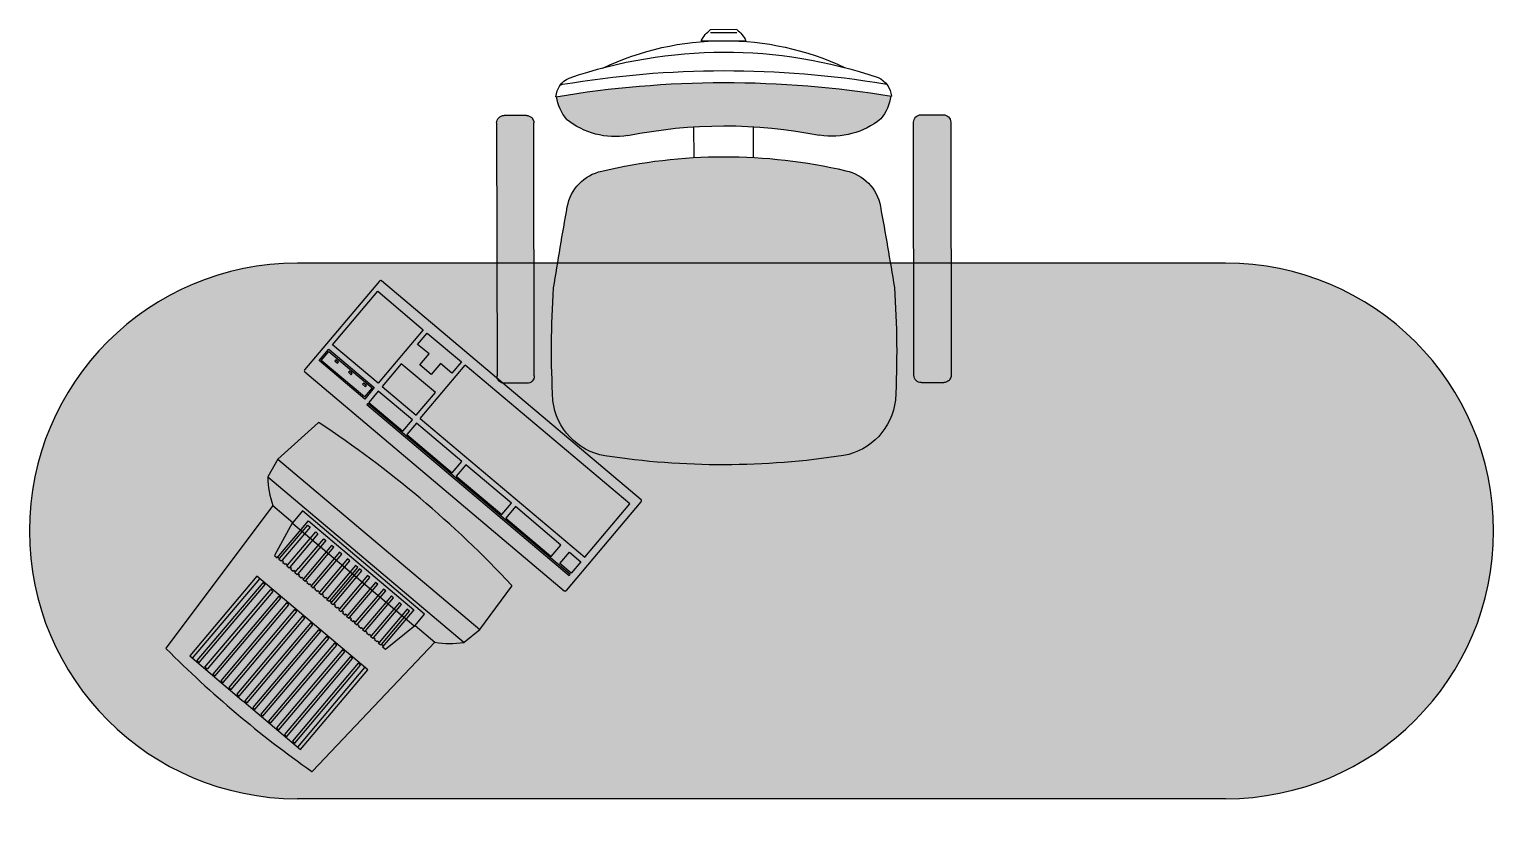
# Model space of a CAD drawing. Header units: millimetres. Extents: x 88.25 to 90.21, y 343.48 to 344.55.
import ezdxf

# ---------------------------------------------------------------- set-up
doc = ezdxf.new("R2010")
doc.units = ezdxf.units.MM
doc.layers.get('0').update_dxf_attribs({"linetype": 'CONTINUOUS'})
doc.layers.add('Equip-informática', color=1, linetype='CONTINUOUS')
doc.layers.add('mob', color=2, linetype='CONTINUOUS')

# ---------------------------------------------------------------- blocks, each defined once
blk = doc.blocks.new('cadeira')
h = blk.add_hatch(color=252)
h.paths.add_polyline_path([(-0.2289, 0.238, 0.030615), (-0.23, 0.0865, 0.330486), (-0.1603, 0.0122, 0.076399), (0.1603, 0.0122, 0.330486), (0.23, 0.0865, 0.030615), (0.2289, 0.238, 0.004484), (0.2103, 0.3471, 0.303958), (0.1639, 0.3951, 0.116157), (-0.1639, 0.3951, 0.303958), (-0.2103, 0.3471, 0.004484)])
h.paths.add_polyline_path([(0.2244, 0.4952, 0.082694), (-0.2244, 0.4952, 0.141374), (-0.211, 0.4647, 0.214841), (-0.1288, 0.4428, -0.100045), (0.1288, 0.4428, 0.214841), (0.211, 0.4647, 0.141374)])
h = blk.add_hatch(color=251)
h.paths.add_polyline_path([(0.255, 0.12, 0.414214), (0.265, 0.11), (0.295, 0.11, 0.414214), (0.305, 0.12), (0.305, 0.46, 0.414214), (0.295, 0.47), (0.265, 0.47, 0.414214), (0.255, 0.46)])
h.paths.add_polyline_path([(-0.305, 0.12, 0.414214), (-0.295, 0.11), (-0.265, 0.11, 0.414214), (-0.255, 0.12), (-0.255, 0.46, 0.414214), (-0.265, 0.47), (-0.295, 0.47, 0.414214), (-0.305, 0.46)])
for p, q in [((-0.0176, 0.5849), (0.0176, 0.5849)), ((-0.0176, 0.5807), (0.0176, 0.5807)), ((0.03, 0.5701), (-0.03, 0.5701)), ((-0.305, 0.46), (-0.305, 0.12)), ((-0.265, 0.47), (-0.295, 0.47)), ((-0.255, 0.12), (-0.255, 0.46)), ((-0.0396, 0.4545), (-0.0396, 0.413)), ((0.0404, 0.4544), (0.0404, 0.413)), ((0.255, 0.12), (0.255, 0.46)), ((0.265, 0.47), (0.295, 0.47)), ((0.305, 0.46), (0.305, 0.12)), ((-0.265, 0.11), (-0.295, 0.11)), ((0.265, 0.11), (0.295, 0.11))]:
    blk.add_line(p, q)
for centre, radius, start, end in [((0.0095, 0.5496), 0.0446, 127.5549, 152.5659), ((-0.0096, 0.5496), 0.0446, 27.4341, 52.4451), ((0, -0.0864), 0.6411, 71.1035, 108.8965), ((-0.0006, 0.1905), 0.3796, 64.5677, 115.2398), ((-0.1953, 0.4928), 0.03, 114.1962, 175.8134), ((0, -0.8521), 1.3659, 80.5072, 99.4928), ((-0.2161, 0.5068), 0.005, 92.724, 145.9941), ((0, -0.7785), 1.3083, 80.4832, 99.5168), ((0.1953, 0.4928), 0.03, 4.1866, 65.8038), ((0.2161, 0.5068), 0.005, 34.0059, 87.276), ((-0.1648, 0.5032), 0.0601, 187.6291, 219.8164), ((0.1648, 0.5032), 0.0601, 320.1836, 352.2742), ((-0.295, 0.46), 0.01, 90, 180), ((-0.265, 0.46), 0.01, 0, 90), ((-0.1456, 0.5449), 0.1035, 230.8367, 279.3374), ((0, -0.1946), 0.6502, 78.5737, 101.4263), ((0.1456, 0.5449), 0.1035, 260.6626, 309.1633), ((0.265, 0.46), 0.01, 90, 180), ((0.295, 0.46), 0.01, 0, 90), ((0, -0.3009), 0.715, 76.7488, 103.2512), ((-0.1512, 0.3364), 0.06, 102.1709, 169.7992), ((0.1512, 0.3364), 0.06, 10.2008, 77.8291), ((5.8623, -0.7456), 6.1701, 169.79917, 170.8268), ((-5.8623, -0.7456), 6.1701, 9.1732, 10.20083), ((1.0061, 0.1535), 1.2379, 176.085, 183.0992), ((-1.0061, 0.1535), 1.2379, 356.9008, 3.915), ((-0.295, 0.12), 0.01, 180, 270), ((-0.265, 0.12), 0.01, 270, 0), ((0.265, 0.12), 0.01, 180, 270), ((0.295, 0.12), 0.01, 270, 0), ((-0.1451, 0.0963), 0.0855, 186.5862, 259.7381), ((0.1451, 0.0963), 0.0855, 280.2619, 353.4138), ((0, 1.0554), 1.0554, 261.2623, 278.7377)]:
    blk.add_arc(centre, radius, start, end)
blk = doc.blocks.new('Computador05')
h = blk.add_hatch(color=255)
h.paths.add_polyline_path([(-0.17, 0.3, -0.079818), (-0.14, 0.325), (-0.1263, 0.5643, -0.043989), (0.1312, 0.5643), (0.145, 0.325, -0.079818), (0.175, 0.3), (0.18, 0.273), (0.17, 0.2, -0.058836), (-0.17, 0.2), (-0.175, 0.273)])
h.paths.add_polyline_path([(0.23, 0.158, 0.414214), (0.228, 0.16), (-0.228, 0.16, 0.414214), (-0.23, 0.158), (-0.23, 0.002, 0.414214), (-0.228, 0), (0.228, 0, 0.414214), (0.23, 0.002)])
for p, q in [((0.004, 0.5515), (-0.095, 0.5515)), ((-0.09, 0.5515), (-0.09, 0.4115)), ((0.008, 0.5515), (0.004, 0.5515)), ((0.095, 0.5515), (0.095, 0.4115)), ((0.018, 0.3735), (0.018, 0.3723)), ((-0.105, 0.325), (-0.14, 0.325)), ((0.1089, 0.326), (-0.104, 0.326)), ((0.145, 0.325), (0.1099, 0.325)), ((0.1749, 0.3), (-0.17, 0.3)), ((0.18, 0.273), (-0.175, 0.273)), ((-0.22, 0.108), (-0.22, 0.0141)), ((0.069, 0.108), (-0.22, 0.108)), ((0.069, 0.108), (0.069, 0.0141)), ((0.116, 0.0532), (0.116, 0.034)), ((-0.22, 0.0141), (0.069, 0.0141))]:
    blk.add_line(p, q)
blk.add_lwpolyline([(-0.175, 0.2729), (-0.1701, 0.2008, 0.360911), (-0.1692, 0.1999, 0.058559), (0.1692, 0.1999, 0.34187), (0.1701, 0.2008), (0.18, 0.2728, 0.079982), (0.1799, 0.2732), (0.175, 0.2997, 0.134778), (0.1748, 0.3002, 0.079255), (0.145, 0.325), (0.1312, 0.5635, 0.372408), (0.1303, 0.5644, 0.043693), (-0.1254, 0.5644, 0.372408), (-0.1263, 0.5635), (-0.14, 0.325, 0.079255), (-0.1698, 0.3002, 0.134778), (-0.1701, 0.2997), (-0.175, 0.2731, 0.062957), (-0.175, 0.2729, -0.062957), (-0.175, 0.2731)], format="xyb")
for points in [[(-0.095, 0.5515), (-0.095, 0.4115), (0.0999, 0.4115), (0.0999, 0.5515), (0.008, 0.5515)], [(-0.09, 0.3735), (-0.087, 0.3735), (-0.087, 0.375), (-0.083, 0.375), (-0.083, 0.3735), (-0.08, 0.3735), (-0.08, 0.375), (-0.076, 0.375), (-0.076, 0.3735), (-0.073, 0.3735), (-0.073, 0.375), (-0.069, 0.375), (-0.069, 0.3735), (-0.066, 0.3735), (-0.066, 0.375), (-0.062, 0.375), (-0.062, 0.3735), (-0.059, 0.3735), (-0.059, 0.375), (-0.055, 0.375), (-0.055, 0.3735), (-0.052, 0.3735), (-0.052, 0.375), (-0.048, 0.375), (-0.048, 0.3735), (-0.045, 0.3735), (-0.045, 0.375), (-0.041, 0.375), (-0.041, 0.3735), (-0.038, 0.3735), (-0.038, 0.375), (-0.034, 0.375), (-0.034, 0.3735), (-0.031, 0.3735), (-0.031, 0.375), (-0.027, 0.375), (-0.027, 0.3735), (-0.024, 0.3735), (-0.024, 0.375), (-0.02, 0.375), (-0.02, 0.3735), (-0.017, 0.3735), (-0.017, 0.375), (-0.013, 0.375), (-0.013, 0.3735), (-0.01, 0.3735), (-0.01, 0.375), (-0.006, 0.375), (-0.006, 0.3735), (-0.003, 0.3735), (-0.003, 0.375), (0.001, 0.375), (0.001, 0.3735), (0.004, 0.3735), (0.004, 0.375), (0.008, 0.375), (0.008, 0.3735), (0.011, 0.3735), (0.011, 0.375), (0.015, 0.375), (0.015, 0.3735), (0.018, 0.3735), (0.018, 0.375), (0.022, 0.375), (0.022, 0.3735), (0.025, 0.3735), (0.025, 0.375), (0.029, 0.375), (0.029, 0.3735), (0.032, 0.3735), (0.032, 0.375), (0.036, 0.375), (0.036, 0.3735), (0.039, 0.3735), (0.039, 0.375), (0.043, 0.375), (0.043, 0.3735), (0.046, 0.3735), (0.046, 0.375), (0.05, 0.375), (0.05, 0.3735), (0.053, 0.3735), (0.053, 0.375), (0.057, 0.375), (0.057, 0.3735), (0.06, 0.3735), (0.06, 0.375), (0.064, 0.375), (0.064, 0.3735), (0.067, 0.3735), (0.067, 0.375), (0.071, 0.375), (0.071, 0.3735), (0.074, 0.3735), (0.074, 0.375), (0.078, 0.375), (0.078, 0.3735), (0.081, 0.3735), (0.081, 0.375), (0.085, 0.375), (0.085, 0.3735), (0.088, 0.3735), (0.088, 0.375), (0.092, 0.375), (0.092, 0.3735), (0.095, 0.3735)], [(-0.087, 0.3735), (-0.087, 0.315), (-0.083, 0.315), (-0.083, 0.3735)], [(-0.073, 0.3735), (-0.073, 0.315), (-0.069, 0.315), (-0.069, 0.3735)], [(-0.059, 0.3735), (-0.059, 0.315), (-0.055, 0.315), (-0.055, 0.3735)], [(-0.045, 0.3735), (-0.045, 0.315), (-0.041, 0.315), (-0.041, 0.3735)], [(-0.031, 0.3735), (-0.031, 0.315), (-0.027, 0.315), (-0.027, 0.3735)], [(-0.017, 0.3735), (-0.017, 0.315), (-0.013, 0.315), (-0.013, 0.3735)], [(-0.003, 0.3735), (-0.003, 0.315), (0.001, 0.315), (0.001, 0.3735)], [(0.004, 0.3735), (0.004, 0.315), (0.008, 0.315), (0.008, 0.3735)], [(0.018, 0.3723), (0.018, 0.315), (0.022, 0.315), (0.022, 0.3735)], [(0.032, 0.3735), (0.032, 0.315), (0.036, 0.315), (0.036, 0.3735)], [(0.046, 0.3735), (0.046, 0.315), (0.05, 0.315), (0.05, 0.3735)], [(0.064, 0.3735), (0.064, 0.3671), (0.064, 0.3666), (0.064, 0.315), (0.06, 0.315), (0.06, 0.3735)], [(0.078, 0.3735), (0.078, 0.315), (0.074, 0.315), (0.074, 0.3735)], [(0.092, 0.3735), (0.092, 0.315), (0.088, 0.315), (0.088, 0.3735)], [(0.116, 0.034), (0.136, 0.034), (0.136, 0.0141), (0.076, 0.0141), (0.076, 0.034), (0.096, 0.034), (0.096, 0.0532), (0.116, 0.0532)]]:
    blk.add_lwpolyline(points)
for points in [[(-0.0796, 0.55), (-0.0836, 0.55), (-0.0836, 0.413), (-0.0796, 0.413)], [(-0.0656, 0.55), (-0.0696, 0.55), (-0.0696, 0.413), (-0.0656, 0.413)], [(-0.0516, 0.55), (-0.0556, 0.55), (-0.0556, 0.413), (-0.0516, 0.413)], [(-0.0376, 0.55), (-0.0416, 0.55), (-0.0416, 0.413), (-0.0376, 0.413)], [(-0.0236, 0.55), (-0.0276, 0.55), (-0.0276, 0.413), (-0.0236, 0.413)], [(-0.0096, 0.55), (-0.0136, 0.55), (-0.0136, 0.413), (-0.0096, 0.413)], [(0.0044, 0.55), (0.0004, 0.55), (0.0004, 0.413), (0.0044, 0.413)], [(0.0184, 0.55), (0.0144, 0.55), (0.0144, 0.413), (0.0184, 0.413)], [(0.0324, 0.413), (0.0324, 0.55), (0.0284, 0.55), (0.0284, 0.413)], [(0.0464, 0.55), (0.0424, 0.55), (0.0424, 0.413), (0.0464, 0.413)], [(0.0604, 0.55), (0.0564, 0.55), (0.0564, 0.413), (0.0604, 0.413)], [(0.0704, 0.55), (0.0744, 0.55), (0.0744, 0.413), (0.0704, 0.413)], [(0.0884, 0.55), (0.0844, 0.55), (0.0844, 0.413), (0.0884, 0.413)], [(-0.22, 0.138), (0.136, 0.138), (0.136, 0.14), (-0.22, 0.14)], [(-0.22, 0.136), (-0.2, 0.136), (-0.2, 0.116), (-0.22, 0.116)], [(-0.105, 0.136), (-0.185, 0.136), (-0.185, 0.116), (-0.105, 0.116)], [(-0.018, 0.136), (-0.098, 0.136), (-0.098, 0.116), (-0.018, 0.116)], [(0.069, 0.136), (-0.011, 0.136), (-0.011, 0.116), (0.069, 0.116)], [(0.136, 0.136), (0.076, 0.136), (0.076, 0.116), (0.136, 0.116)], [(0.143, 0.136), (0.223, 0.136), (0.223, 0.116), (0.143, 0.116)], [(0.145, 0.134), (0.221, 0.134), (0.221, 0.118), (0.145, 0.118)], [(0.1529, 0.1227), (0.1529, 0.1207), (0.1579, 0.1207), (0.1579, 0.1227)], [(0.1779, 0.1227), (0.1779, 0.1207), (0.1829, 0.1207), (0.1829, 0.1227)], [(0.2018, 0.1227), (0.2018, 0.1207), (0.2068, 0.1207), (0.2068, 0.1227)], [(0.136, 0.108), (0.076, 0.108), (0.076, 0.068), (0.136, 0.068)], [(0.223, 0.0141), (0.143, 0.0141), (0.143, 0.108), (0.223, 0.108)]]:
    blk.add_lwpolyline(points, close=True)
for points in [[(-0.1049, 0.3254, 0.09902), (-0.105, 0.325), (-0.105, 0.305), (0.1099, 0.305), (0.1099, 0.325, 0.09902), (0.1099, 0.3254), (0.0999, 0.375), (0.095, 0.375), (0.095, 0.31), (-0.09, 0.31), (-0.09, 0.375), (-0.095, 0.375)], [(-0.23, 0.158), (-0.23, 0.002, 0.414214), (-0.228, 0), (0.228, 0, 0.414214), (0.23, 0.002), (0.23, 0.158, 0.414214), (0.228, 0.16), (-0.228, 0.16, 0.414214)]]:
    blk.add_lwpolyline(points, format="xyb", close=True)
for centre, start, end in [((-0.104, 0.325), 90, 157.3801), ((0.1089, 0.325), 22.6199, 90), ((0.179, 0.273), 352.1998, 10.4915)]:
    blk.add_arc(centre, 0.001, start, end)

msp = doc.modelspace()

# ---------------------------------------------------------------- hatches: boundary and pattern name
h = msp.add_hatch(color=254)
edge = h.paths.add_edge_path()
edge.add_arc((88.6054, 343.8739), 0.36, 90, 270)
edge.add_line((88.6054, 343.5139), (89.8521, 343.5139))
edge.add_arc((89.8521, 343.8739), 0.36, 270, 450)
edge.add_line((89.8521, 344.2339), (88.6054, 344.2339))

# ---------------------------------------------------------------- linework, layer by layer
at = {"layer": 'mob'}
for p, q in [((89.8521, 344.2339), (88.6054, 344.2339)), ((89.8521, 343.5139), (88.6054, 343.5139))]:
    msp.add_line(p, q, dxfattribs=at)
for centre, start, end in [((88.6054, 343.8739), 90, 270), ((89.8521, 343.8739), 270, 90)]:
    msp.add_arc(centre, 0.36, start, end, dxfattribs=at)

# ---------------------------------------------------------------- block references
at = {"layer": 'Equip-informática', "rotation": 139.8354751021772}
msp.add_blockref('Computador05', (88.8928, 344.0629), dxfattribs=at)
at = {"layer": 'mob', "xscale": -1, "rotation": 0.09577082838830187}
msp.add_blockref('cadeira', (89.1788, 343.9628), dxfattribs=at)

doc.saveas('drawing.dxf')
